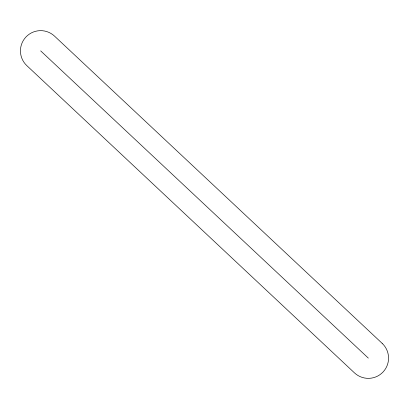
<?xml version="1.0" encoding="UTF-8"?>
<svg xmlns="http://www.w3.org/2000/svg" width="409" height="409" viewBox="0 0 409 409"><rect width="100%" height="100%" fill="white"/><g stroke="black" fill="none" stroke-linecap="round" stroke-linejoin="round"><path stroke-width="0.61" d="M40.68 50.885L368.32 358.115M382.164 343.356L54.525 36.12A20.24 20.24 0 0 0 25.915 37.035A20.24 20.24 0 0 0 26.836 65.644L354.475 372.88A20.24 20.24 0 0 0 383.085 371.965A20.24 20.24 0 0 0 382.164 343.356"/></g></svg>
